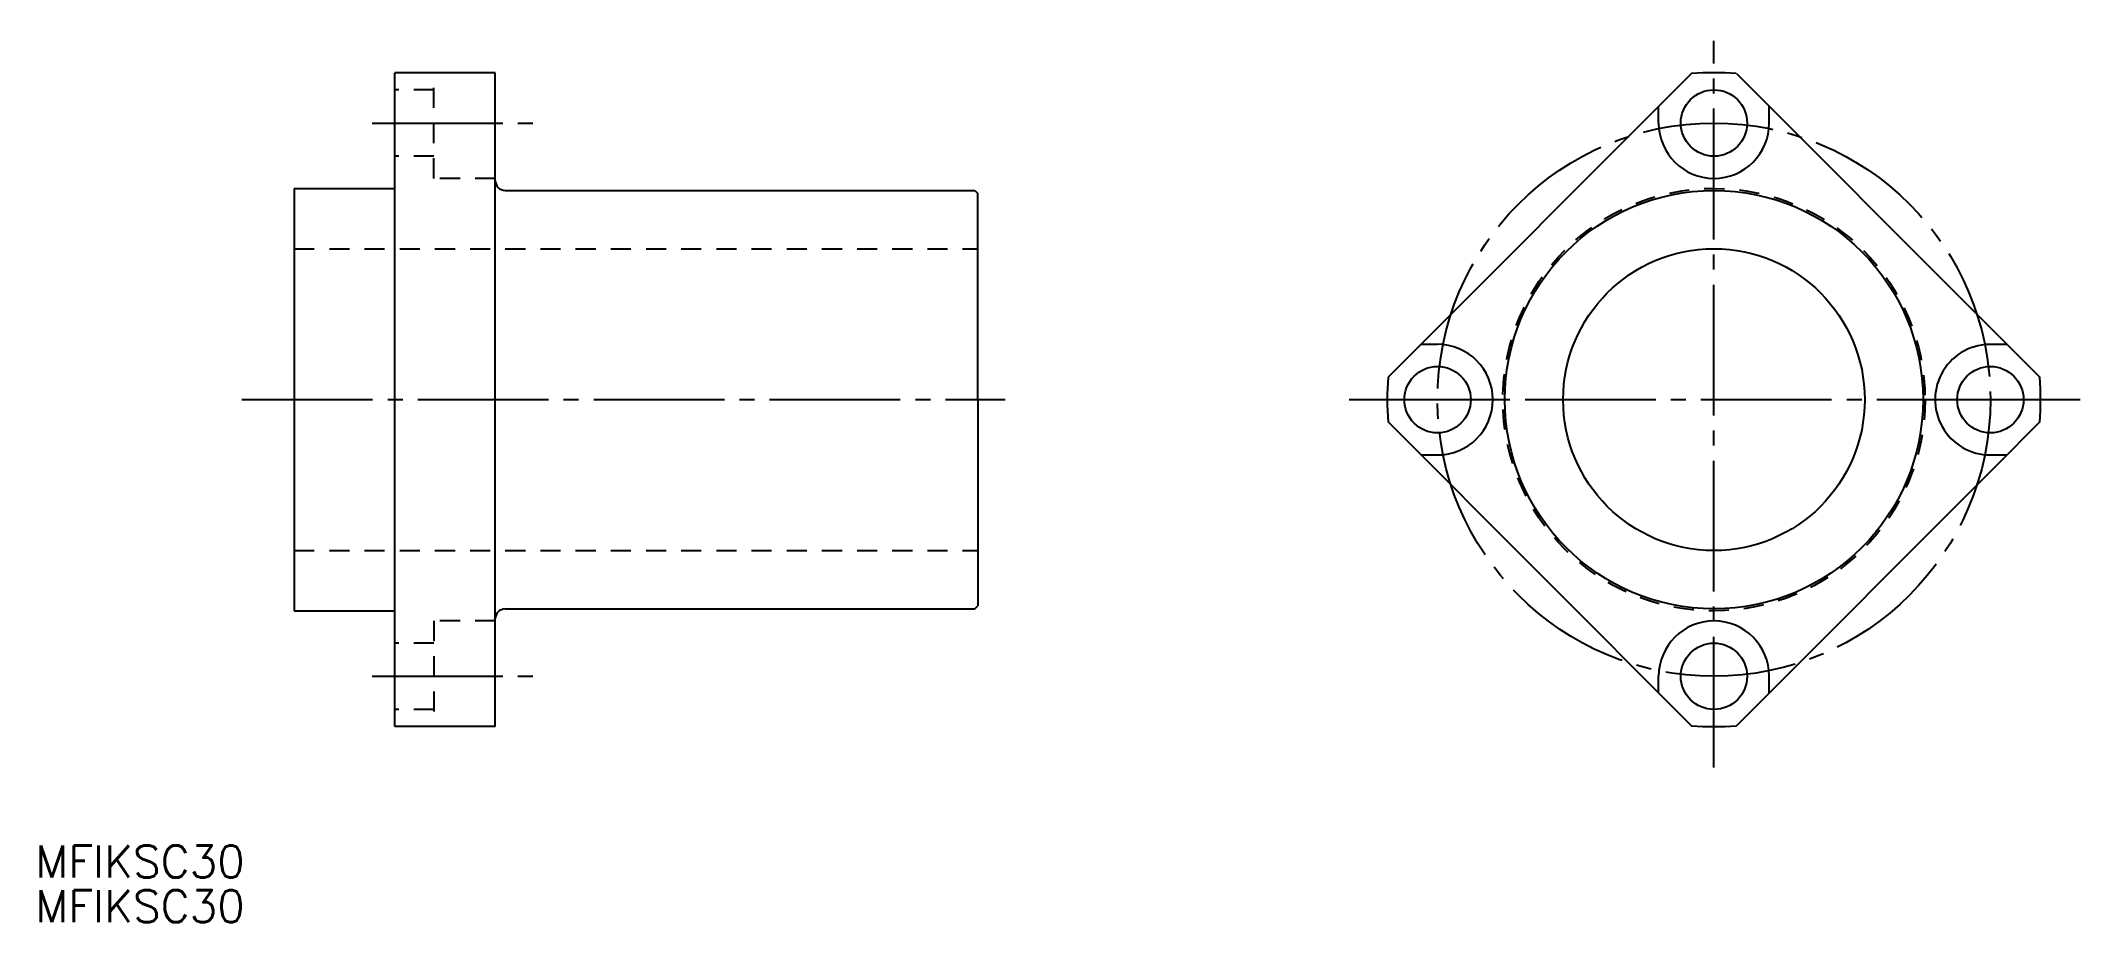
# Model space of a CAD drawing. Extents: x 80 to 283, y 139 to 226.
import ezdxf

# ---------------------------------------------------------------- set-up
doc = ezdxf.new("R2010")
doc.units = 0
doc.linetypes.add('CENTER', pattern=[17.5, 13, -1.5, 1.5, -1.5])
doc.linetypes.add('DASHED', pattern=[3.5, 2, -1.5])
doc.layers.get('0').update_dxf_attribs({"linetype": 'CONTINUOUS'})
doc.layers.add('CENTER', color=1, linetype='CENTER')
doc.layers.add('SIZE', color=7, linetype='CONTINUOUS')
doc.styles.get("Standard").update_dxf_attribs({"font": 'txt.shx', "bigfont": '@extfont2.shx'})

msp = doc.modelspace()

# ---------------------------------------------------------------- linework, layer by layer
at = {"color": 7, "linetype": 'CONTINUOUS'}
for p, q in [((125.27, 223.15), (115.27, 223.15)), ((115.27, 158.15), (115.27, 223.15)), ((125.27, 158.15), (125.27, 223.15)), ((244.28, 223.08), (214.09, 192.88)), ((248.74, 223.08), (273.09, 198.72)), ((241.01, 218.15), (241.01, 219.8)), ((252.01, 218.15), (252.01, 219.8)), ((105.27, 211.65), (115.27, 211.65)), ((105.27, 211.65), (105.27, 169.65)), ((126.27, 211.45), (172.97, 211.45)), ((172.97, 211.45), (173.27, 211.15)), ((173.27, 190.65), (173.27, 211.15)), ((273.09, 198.72), (278.93, 192.88)), ((217.36, 196.15), (219.01, 196.15)), ((274.01, 196.15), (275.66, 196.15)), ((173.27, 190.65), (173.27, 170.15)), ((214.09, 188.43), (244.28, 158.23)), ((274.65, 184.15), (278.93, 188.43)), ((217.36, 185.15), (219.01, 185.15)), ((274.01, 185.15), (275.66, 185.15)), ((248.74, 158.23), (274.65, 184.15)), ((105.27, 169.65), (115.27, 169.65)), ((126.27, 169.85), (172.97, 169.85)), ((172.97, 169.85), (173.27, 170.15)), ((241.01, 161.5), (241.01, 163.15)), ((252.01, 161.5), (252.01, 163.15)), ((125.27, 158.15), (115.27, 158.15))]:
    msp.add_line(p, q, dxfattribs=at)
at = {"color": 3, "linetype": 'DASHED'}
for p, q in [((119.17, 221.45), (115.27, 221.45)), ((119.17, 212.65), (119.17, 223.15)), ((119.17, 214.85), (115.27, 214.85)), ((125.27, 212.65), (119.17, 212.65)), ((105.27, 205.65), (173.27, 205.65)), ((105.27, 175.65), (173.27, 175.65)), ((119.17, 168.65), (119.17, 158.15)), ((125.27, 168.65), (119.17, 168.65)), ((119.17, 166.45), (115.27, 166.45)), ((119.17, 159.85), (115.27, 159.85))]:
    msp.add_line(p, q, dxfattribs=at)
at = {"color": 1, "linetype": 'CENTER'}
for p, q in [((212.88, 190.65), (225.2, 190.65)), ((264.1, 190.65), (265.91, 190.65)), ((265.91, 190.65), (273.73, 190.65)), ((267.26, 190.65), (274.23, 190.65)), ((273.73, 190.65), (279.01, 190.65)), ((273.73, 190.65), (282.61, 190.65)), ((274.01, 190.49), (274.01, 190.06))]:
    msp.add_line(p, q, dxfattribs=at)
at = {"color": 7, "linetype": 'CONTINUOUS'}
for centre, radius in [((246.51, 218.15), 3.3), ((246.51, 190.65), 15), ((219.01, 190.65), 3.3), ((274.01, 190.65), 3.3), ((246.51, 163.15), 3.3)]:
    msp.add_circle(centre, radius, dxfattribs=at)
at = {"color": 3, "linetype": 'DASHED'}
msp.add_circle((246.51, 190.65), 21, dxfattribs=at)
at = {"color": 7, "linetype": 'CONTINUOUS'}
for centre, radius, start, end in [((246.51, 191.15), 32, 86.0116, 93.9884), ((246.51, 218.15), 5.5, 180, 0), ((126.27, 212.45), 1, 180, 270), ((219.01, 190.65), 5.5, 270, 90), ((274.01, 190.65), 5.5, 87.6651, 270), ((246.01, 190.65), 32, 176.0116, 183.9884), ((247.01, 190.65), 32, 356.0116, 3.9884), ((126.27, 168.85), 1, 90, 180), ((246.51, 163.15), 5.5, 0, 180), ((246.51, 190.15), 32, 266.0116, 273.9884)]:
    msp.add_arc(centre, radius, start, end, dxfattribs=at)
at = {"layer": 'CENTER', "color": 1, "linetype": 'CENTER'}
for p, q in [((246.51, 154.08), (246.51, 226.32)), ((113.02, 218.15), (129.58, 218.15)), ((100.07, 190.65), (176.01, 190.65)), ((210.22, 190.65), (282.95, 190.65)), ((113.02, 163.15), (129.58, 163.15))]:
    msp.add_line(p, q, dxfattribs=at)
msp.add_circle((246.51, 190.65), 27.5, dxfattribs=at)
at = {"layer": 'SIZE', "color": 7, "linetype": 'CONTINUOUS'}
msp.add_circle((246.51, 190.65), 20.8, dxfattribs=at)

# ---------------------------------------------------------------- texts
at = {"color": 7, "linetype": 'CONTINUOUS'}
for p in [(79.51, 143.14), (79.51, 138.7)]:
    msp.add_text('MFIKSC30', height=3.2, dxfattribs=at).set_placement(p)

doc.saveas('drawing.dxf')
